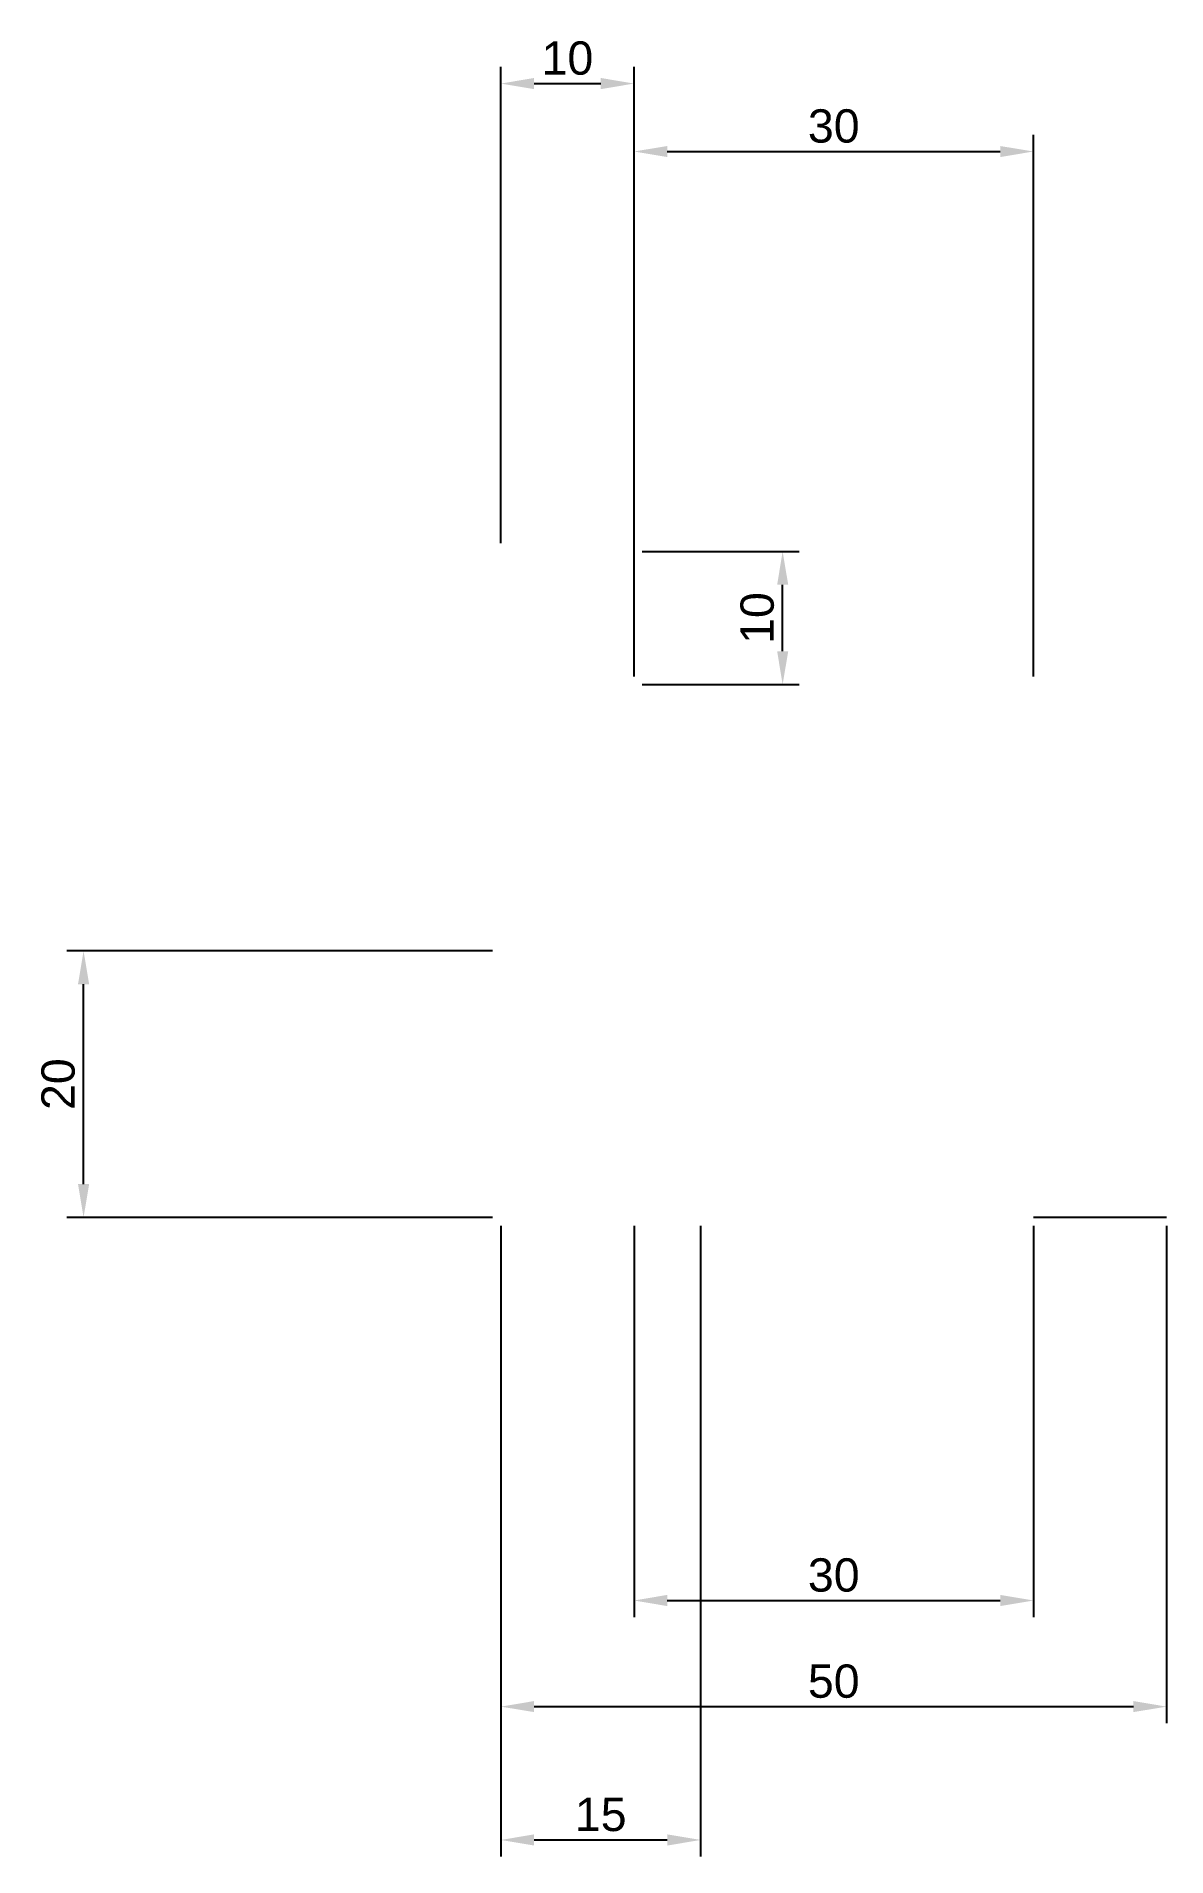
# Model space of a CAD drawing. Header units: millimetres. Extents: x -34 to 51, y -49 to 88.
import ezdxf

# ---------------------------------------------------------------- set-up
doc = ezdxf.new("R2010")
doc.units = ezdxf.units.MM
doc.layers.add('Layer1', color=140, linetype='Continuous')
doc.styles.get("Standard").update_dxf_attribs({"font": 'arial.ttf'})
doc.dimstyles.new('ISO-25', dxfattribs={"dimtxt": 2.5, "dimasz": 2.5, "dimexe": 1.25, "dimexo": 0.625, "dimtad": 1, "dimtxsty": 'Standard', "dimcen": 2.5, "dimadec": 0, "dimazin": 0, "dimtfac": 1, "dimtmove": 0, "dimatfit": 3, "dimfxl": 1, "dimarcsym": 0})

# ---------------------------------------------------------------- blocks, each defined once
blk = doc.blocks.new('*D2')
at = {"color": 0, "lineweight": -2, "transparency": 16777216}
for p, q in [((1.19, -1.64), (1.19, -49.01)), ((16.19, -1.64), (16.19, -49.01)), ((3.69, -47.76), (13.69, -47.76))]:
    blk.add_line(p, q, dxfattribs=at)
at = {"color": 0, "transparency": 16777216}
for points in [[(3.69, -47.34), (3.69, -48.18), (1.19, -47.76)], [(13.69, -47.34), (13.69, -48.18), (16.19, -47.76)]]:
    blk.add_solid(points, dxfattribs=at)
at = {"layer": 'Defpoints', "color": 0, "transparency": 16777216}
for p in [(1.19, -1.01), (16.19, -1.01), (16.19, -47.76)]:
    blk.add_point(p, dxfattribs=at)
at = {"color": 0, "transparency": 16777216, "insert": (8.69, -45.86), "char_height": 2.5, "attachment_point": 5}
blk.add_mtext('15', dxfattribs=at)
blk = doc.blocks.new('*D4')
at = {"color": 0, "lineweight": -2, "transparency": 16777216}
for p, q in [((1.19, -1.64), (1.19, -39)), ((51.19, -1.64), (51.19, -39)), ((3.69, -37.75), (48.69, -37.75))]:
    blk.add_line(p, q, dxfattribs=at)
at = {"color": 0, "transparency": 16777216}
for points in [[(3.69, -37.33), (3.69, -38.16), (1.19, -37.75)], [(48.69, -37.33), (48.69, -38.16), (51.19, -37.75)]]:
    blk.add_solid(points, dxfattribs=at)
at = {"layer": 'Defpoints', "color": 0, "transparency": 16777216}
for p in [(1.19, -1.01), (51.19, -1.01), (51.19, -37.75)]:
    blk.add_point(p, dxfattribs=at)
at = {"color": 0, "transparency": 16777216, "insert": (26.19, -35.85), "char_height": 2.5, "attachment_point": 5}
blk.add_mtext('50', dxfattribs=at)
blk = doc.blocks.new('*D5')
at = {"color": 0, "lineweight": -2, "transparency": 16777216}
for p, q in [((11.19, -1.64), (11.19, -31.03)), ((41.19, -1.64), (41.19, -31.03)), ((13.69, -29.78), (38.69, -29.78))]:
    blk.add_line(p, q, dxfattribs=at)
at = {"color": 0, "transparency": 16777216}
for points in [[(13.69, -29.36), (13.69, -30.2), (11.19, -29.78)], [(38.69, -29.36), (38.69, -30.2), (41.19, -29.78)]]:
    blk.add_solid(points, dxfattribs=at)
at = {"layer": 'Defpoints', "color": 0, "transparency": 16777216}
for p in [(11.19, -1.01), (41.19, -1.01), (41.19, -29.78)]:
    blk.add_point(p, dxfattribs=at)
at = {"color": 0, "transparency": 16777216, "insert": (26.19, -27.88), "char_height": 2.5, "attachment_point": 5}
blk.add_mtext('30', dxfattribs=at)
blk = doc.blocks.new('*D10')
at = {"color": 0, "lineweight": -2, "transparency": 16777216}
for p, q in [((1.19, 49.61), (1.19, 85.37)), ((11.19, 49.61), (11.19, 85.37)), ((3.69, 84.12), (8.69, 84.12))]:
    blk.add_line(p, q, dxfattribs=at)
at = {"color": 0, "transparency": 16777216}
for points in [[(3.69, 84.54), (3.69, 83.7), (1.19, 84.12)], [(8.69, 84.54), (8.69, 83.7), (11.19, 84.12)]]:
    blk.add_solid(points, dxfattribs=at)
at = {"layer": 'Defpoints', "color": 0, "transparency": 16777216}
for p in [(11.19, 84.12), (1.19, 48.99), (11.19, 48.99)]:
    blk.add_point(p, dxfattribs=at)
at = {"color": 0, "transparency": 16777216, "insert": (6.19, 86.02), "char_height": 2.5, "attachment_point": 5}
blk.add_mtext('10', dxfattribs=at)
blk = doc.blocks.new('*D11')
at = {"color": 0, "lineweight": -2, "transparency": 16777216}
for p, q in [((11.19, 39.61), (11.19, 80.27)), ((41.19, 39.61), (41.19, 80.27)), ((13.69, 79.02), (38.69, 79.02))]:
    blk.add_line(p, q, dxfattribs=at)
at = {"color": 0, "transparency": 16777216}
for points in [[(13.69, 79.43), (13.69, 78.6), (11.19, 79.02)], [(38.69, 79.43), (38.69, 78.6), (41.19, 79.02)]]:
    blk.add_solid(points, dxfattribs=at)
at = {"layer": 'Defpoints', "color": 0, "transparency": 16777216}
for p in [(41.19, 79.02), (11.19, 38.99), (41.19, 38.99)]:
    blk.add_point(p, dxfattribs=at)
at = {"color": 0, "transparency": 16777216, "insert": (26.19, 80.92), "char_height": 2.5, "attachment_point": 5}
blk.add_mtext('30', dxfattribs=at)
blk = doc.blocks.new('*D12')
at = {"color": 0, "lineweight": -2, "transparency": 16777216}
for p, q in [((11.81, 48.99), (23.6, 48.99)), ((22.35, 41.49), (22.35, 46.49)), ((11.81, 38.99), (23.6, 38.99))]:
    blk.add_line(p, q, dxfattribs=at)
at = {"color": 0, "transparency": 16777216}
for points in [[(21.94, 46.49), (22.77, 46.49), (22.35, 48.99)], [(21.94, 41.49), (22.77, 41.49), (22.35, 38.99)]]:
    blk.add_solid(points, dxfattribs=at)
at = {"layer": 'Defpoints', "color": 0, "transparency": 16777216}
for p in [(11.19, 48.99), (22.35, 48.99), (11.19, 38.99)]:
    blk.add_point(p, dxfattribs=at)
at = {"color": 0, "transparency": 16777216, "insert": (20.45, 43.99), "char_height": 2.5, "attachment_point": 5, "rotation": 90}
blk.add_mtext('10', dxfattribs=at)
blk = doc.blocks.new('*D15')
at = {"color": 0, "lineweight": -2, "transparency": 16777216}
for p, q in [((0.56, 18.99), (-31.4, 18.99)), ((-30.15, 1.49), (-30.15, 16.49)), ((0.56, -1.01), (-31.4, -1.01))]:
    blk.add_line(p, q, dxfattribs=at)
at = {"color": 0, "transparency": 16777216}
for points in [[(-30.57, 16.49), (-29.73, 16.49), (-30.15, 18.99)], [(-30.57, 1.49), (-29.73, 1.49), (-30.15, -1.01)]]:
    blk.add_solid(points, dxfattribs=at)
at = {"layer": 'Defpoints', "color": 0, "transparency": 16777216}
for p in [(-30.15, 18.99), (1.19, 18.99), (1.19, -1.01)]:
    blk.add_point(p, dxfattribs=at)
at = {"color": 0, "transparency": 16777216, "insert": (-32.05, 8.99), "char_height": 2.5, "attachment_point": 5, "rotation": 90}
blk.add_mtext('20', dxfattribs=at)

msp = doc.modelspace()

# ---------------------------------------------------------------- linework, layer by layer
at = {"layer": 'Layer1', "extrusion": (-2.22045e-16, 1, 3.92702e-16)}
msp.add_line((51.188, -1.014), (41.188, -1.014, 0), dxfattribs=at)

# ---------------------------------------------------------------- dimensions: what is measured, and where the dimension line sits
for base, p1, p2, picture, middle in [((11.188, 84.119, 40), (1.188, 48.986, 40), (11.188, 48.986, 40), '*D10', (6.188, 86.021, 40)), ((41.188, 79.018, 40), (11.188, 38.986, 40), (41.188, 38.986, 40), '*D11', (26.188, 80.92, 40))]:
    dim = msp.add_linear_dim(base=base, p1=p1, p2=p2, dimstyle='ISO-25')
    dim.commit()
    dim.dimension.update_dxf_attribs({"geometry": picture, "text_midpoint": middle})
for base, p1, p2, angle, picture, middle in [((22.354, 48.986, 40), (11.188, 38.986, 40), (11.188, 48.986, 40), 90, '*D12', (20.452, 43.986, 40)), ((-30.151, 18.986, 20), (1.188, -1.014, 20), (1.188, 18.986, 20), 90, '*D15', (-32.052, 8.986, 20)), ((16.188, -47.759, 20), (1.188, -1.014, 20), (16.188, -1.014, 20), 0, '*D2', (8.688, -45.858, 20)), ((51.188, -37.747), (1.188, -1.014), (51.188, -1.014), 0, '*D4', (26.188, -35.846)), ((41.188, -29.779), (11.188, -1.014), (41.188, -1.014), 0, '*D5', (26.188, -27.877))]:
    dim = msp.add_linear_dim(base=base, p1=p1, p2=p2, angle=angle, dimstyle='ISO-25')
    dim.commit()
    dim.dimension.update_dxf_attribs({"geometry": picture, "text_midpoint": middle})

doc.saveas('drawing.dxf')
